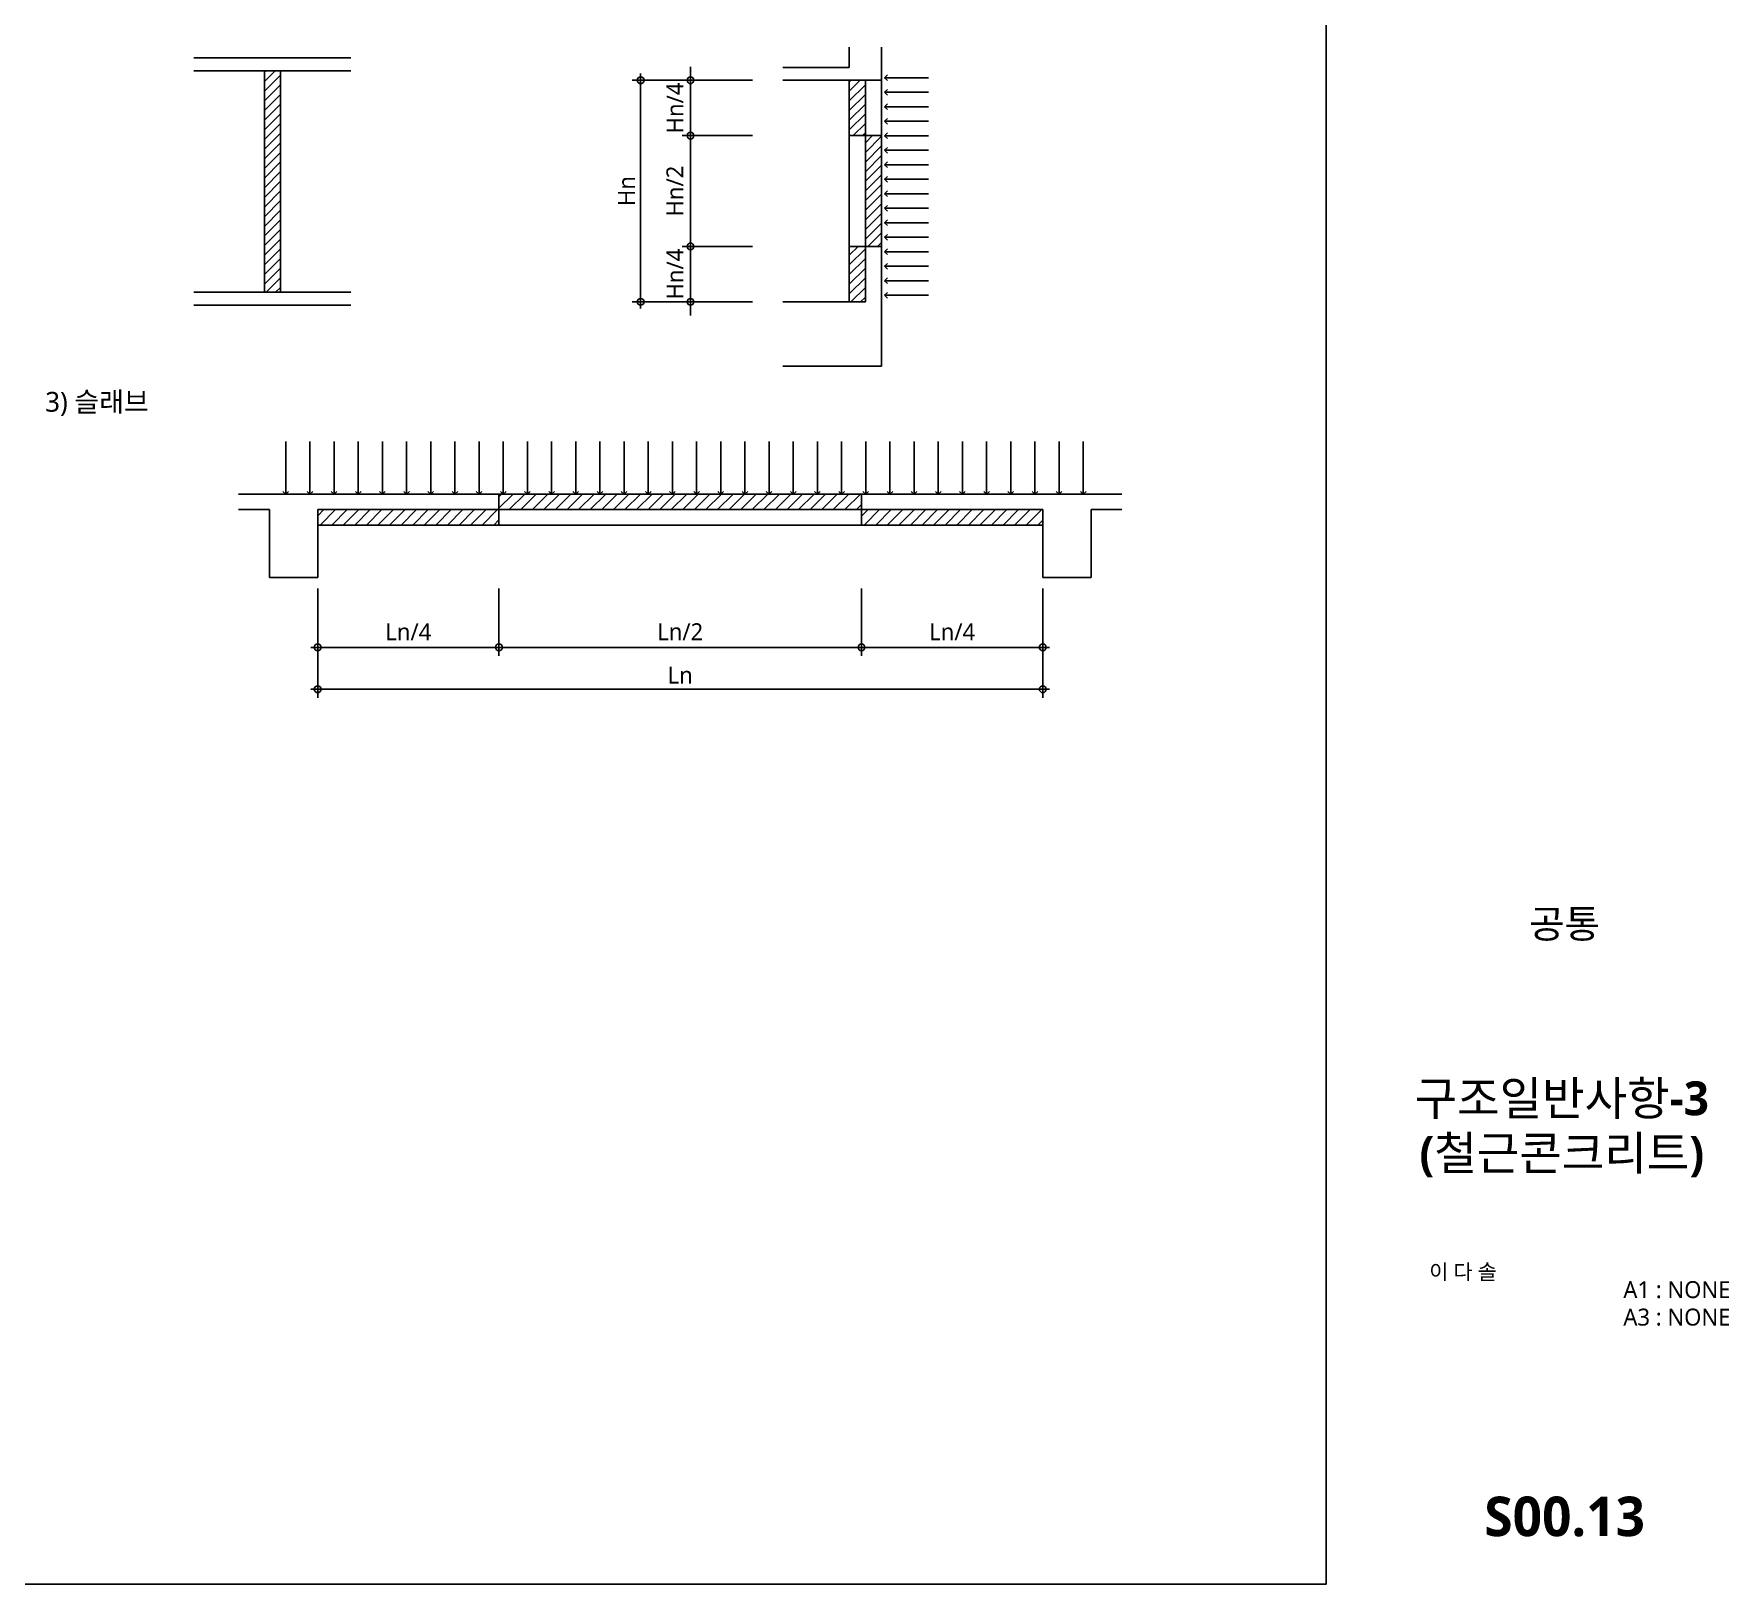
# Model space of a CAD drawing. Header units: millimetres. Extents: x 4573 to 501064, y -176100 to -4304.
# Drawn here: x 218722 to 248764, y -57300 to -29829 of the extents above; entities that cross this region are included whole.
import ezdxf
from ezdxf.enums import TextEntityAlignment as Align

# ---------------------------------------------------------------- set-up
doc = ezdxf.new("R2010")
doc.units = ezdxf.units.MM
doc.header["$LTSCALE"] = 800
doc.layers.get('Defpoints').update_dxf_attribs({"color": 147})
for name, color, linetype in [('COL', 2, 'Continuous'), ('DIM', 7, 'Continuous'), ('DIM1', 7, 'Continuous'), ('ELE4', 4, 'Continuous'), ('HAT-8', 8, 'Continuous'), ('SHT', 5, 'Continuous'), ('TEXT', 3, 'Continuous'), ('TITLE', 7, 'Continuous'), ('TXT1', 7, 'Continuous')]:
    doc.layers.add(name, color=color, linetype=linetype)
doc.styles.add('XR-SHEET-맑은고딕', font='malgun.ttf')
doc.styles.add('맑은고딕', font='malgun.ttf')
doc.styles.add('맑은고딕B', font='malgunbd.ttf')
doc.styles.add('스타일1', font='malgun.ttf')
doc.dimstyles.new('YJ-2', dxfattribs={"dimtxt": 50, "dimasz": 15, "dimexe": 50, "dimexo": 50, "dimgap": 20, "dimtad": 1, "dimdec": 0, "dimzin": 1, "dimdsep": 46, "dimtxsty": 'XR-SHEET-맑은고딕', "dimblk": 'ORIGIN2', "dimcen": 0, "dimclrd": 150, "dimclre": 150, "dimclrt": 2, "dimadec": 0, "dimazin": 0, "dimtfac": 1, "dimtdec": 0, "dimtix": 1, "dimtmove": 0, "dimatfit": 3, "dimldrblk": 'OPEN90', "dimfxl": 150, "dimtolj": 1, "dimtzin": 0, "dimarcsym": 0})
doc.dimstyles.new('중심치수-100', dxfattribs={"dimscale": 100, "dimtxt": 3, "dimasz": 1.2, "dimexe": 1.5, "dimexo": 2, "dimgap": 1, "dimtad": 1, "dimdec": 0, "dimrnd": 0.25, "dimzin": 0, "dimdsep": 46, "dimlunit": 6, "dimtxsty": 'XR-SHEET-맑은고딕', "dimblk": 'DIMDOT', "dimcen": 5, "dimclrd": 256, "dimclre": 256, "dimclrt": 3, "dimadec": 0, "dimazin": 0, "dimtfac": 1, "dimtdec": 0, "dimtix": 1, "dimtmove": 2, "dimatfit": 1, "dimldrblk": 'DIMDOT1', "dimfxl": 1, "dimtolj": 1, "dimtzin": 0, "dimarcsym": 0})

# ---------------------------------------------------------------- blocks, each defined once
blk = doc.blocks.new('DIMDOT')
at = {"layer": 'DIM'}
blk.add_line((1, 0), (-1, 0), dxfattribs=at)
blk.add_circle((0, 0), 0.5, dxfattribs=at)
blk = doc.blocks.new('*D12')
at = {"layer": 'Defpoints', "color": 0, "transparency": 16777216}
for p in [(229475, -30651), (231657, -30651), (231657, -34577)]:
    blk.add_point(p, dxfattribs=at)
at = {"layer": 'DIM1', "lineweight": -2, "transparency": 16777216}
for p, q in [((231457, -30651), (229325, -30651)), ((229475, -34457), (229475, -30771)), ((231457, -34577), (229325, -34577))]:
    blk.add_line(p, q, dxfattribs=at)
at = {"layer": 'DIM1', "lineweight": -2, "transparency": 16777216, "xscale": 120, "yscale": 120, "zscale": 120}
for p, rotation in [((229475, -30651), 90), ((229475, -34577), 270)]:
    blk.add_blockref('DIMDOT', p, dxfattribs=dict(at, rotation=rotation))
at = {"layer": 'DIM1', "color": 3, "transparency": 16777216, "insert": (229225, -32614), "char_height": 300, "attachment_point": 5, "rotation": 90, "style": 'XR-SHEET-맑은고딕'}
blk.add_mtext('\\A1;Hn', dxfattribs=at)
blk = doc.blocks.new('DIMDOT1')
h = blk.add_hatch(color=256)
edge = h.paths.add_edge_path()
edge.add_arc((0, 0), 0.5, 0, 360)
blk.add_line((-2, 0), (2, 0))
blk.add_circle((0, 0), 0.5)
blk = doc.blocks.new('*D13')
at = {"layer": 'Defpoints', "color": 0, "transparency": 16777216}
for p in [(230358, -33595), (231657, -33595), (231657, -34577)]:
    blk.add_point(p, dxfattribs=at)
at = {"layer": 'DIM1', "lineweight": -2, "transparency": 16777216}
for p, q in [((231457, -33595), (230208, -33595)), ((230358, -33475), (230358, -33355)), ((230358, -34577), (230358, -33595)), ((231457, -34577), (230208, -34577)), ((230358, -34697), (230358, -34817))]:
    blk.add_line(p, q, dxfattribs=at)
at = {"layer": 'DIM1', "lineweight": -2, "transparency": 16777216, "xscale": 120, "yscale": 120, "zscale": 120}
for p, rotation in [((230358, -33595), 270), ((230358, -34577), 90)]:
    blk.add_blockref('DIMDOT', p, dxfattribs=dict(at, rotation=rotation))
at = {"layer": 'DIM1', "color": 3, "transparency": 16777216, "insert": (230083, -34086), "char_height": 300, "attachment_point": 5, "rotation": 90, "style": 'XR-SHEET-맑은고딕'}
blk.add_mtext('\\A1;Hn/4', dxfattribs=at)
blk = doc.blocks.new('*D14')
at = {"layer": 'Defpoints', "color": 0, "transparency": 16777216}
for p in [(230358, -30651), (231657, -30651), (231657, -31632)]:
    blk.add_point(p, dxfattribs=at)
at = {"layer": 'DIM1', "lineweight": -2, "transparency": 16777216}
for p, q in [((230358, -30531), (230358, -30411)), ((231457, -30651), (230208, -30651)), ((230358, -31632), (230358, -30651)), ((231457, -31632), (230208, -31632)), ((230358, -31752), (230358, -31872))]:
    blk.add_line(p, q, dxfattribs=at)
at = {"layer": 'DIM1', "lineweight": -2, "transparency": 16777216, "xscale": 120, "yscale": 120, "zscale": 120}
for p, rotation in [((230358, -30651), 270), ((230358, -31632), 90)]:
    blk.add_blockref('DIMDOT', p, dxfattribs=dict(at, rotation=rotation))
at = {"layer": 'DIM1', "color": 3, "transparency": 16777216, "insert": (230083, -31142), "char_height": 300, "attachment_point": 5, "rotation": 90, "style": 'XR-SHEET-맑은고딕'}
blk.add_mtext('\\A1;Hn/4', dxfattribs=at)
blk = doc.blocks.new('*D15')
at = {"layer": 'Defpoints', "color": 0, "transparency": 16777216}
for p in [(231657, -31632), (230358, -33595), (231657, -33595)]:
    blk.add_point(p, dxfattribs=at)
at = {"layer": 'DIM1', "lineweight": -2, "transparency": 16777216}
for p, q in [((231457, -31632), (230208, -31632)), ((230358, -31752), (230358, -33475)), ((231457, -33595), (230208, -33595))]:
    blk.add_line(p, q, dxfattribs=at)
at = {"layer": 'DIM1', "lineweight": -2, "transparency": 16777216, "xscale": 120, "yscale": 120, "zscale": 120}
for p, rotation in [((230358, -31632), 90), ((230358, -33595), 270)]:
    blk.add_blockref('DIMDOT', p, dxfattribs=dict(at, rotation=rotation))
at = {"layer": 'DIM1', "color": 3, "transparency": 16777216, "insert": (230081, -32614), "char_height": 300, "attachment_point": 5, "rotation": 90, "style": 'XR-SHEET-맑은고딕'}
blk.add_mtext('\\A1;Hn/2', dxfattribs=at)
blk = doc.blocks.new('_Open90')
at = {"color": 0, "linetype": 'ByBlock', "lineweight": -2}
for p, q in [((0, 0), (-1, 0)), ((-0.5, 0.5), (0, 0)), ((0, 0), (-0.5, -0.5))]:
    blk.add_line(p, q, dxfattribs=at)
blk = doc.blocks.new('_Origin2')
at = {"color": 0, "linetype": 'ByBlock', "lineweight": -2}
blk.add_line((-0.5, 0), (-1, 0), dxfattribs=at)
for radius in [0.5, 0.25]:
    blk.add_circle((0, 0), radius, dxfattribs=at)
blk = doc.blocks.new('*D16')
at = {"layer": 'Defpoints', "color": 0, "transparency": 16777216}
for p in [(223751, -39460), (236601, -39460), (236601, -41443)]:
    blk.add_point(p, dxfattribs=at)
at = {"layer": 'DIM1', "lineweight": -2, "transparency": 16777216}
for p, q in [((223751, -39660), (223751, -41593)), ((236601, -39660), (236601, -41593)), ((223871, -41443), (236481, -41443))]:
    blk.add_line(p, q, dxfattribs=at)
at = {"layer": 'DIM1', "lineweight": -2, "transparency": 16777216, "xscale": 120, "yscale": 120, "zscale": 120, "rotation": 180}
blk.add_blockref('DIMDOT', (223751, -41443), dxfattribs=at)
at = {"layer": 'DIM1', "lineweight": -2, "transparency": 16777216, "xscale": 120, "yscale": 120, "zscale": 120}
blk.add_blockref('DIMDOT', (236601, -41443), dxfattribs=at)
at = {"layer": 'DIM1', "color": 3, "transparency": 16777216, "insert": (230176, -41193), "char_height": 300, "attachment_point": 5, "style": 'XR-SHEET-맑은고딕'}
blk.add_mtext('\\A1;Ln', dxfattribs=at)
blk = doc.blocks.new('*D17')
at = {"layer": 'Defpoints', "color": 0, "transparency": 16777216}
for p in [(223751, -39460), (226964, -39460), (226964, -40700)]:
    blk.add_point(p, dxfattribs=at)
at = {"layer": 'DIM1', "lineweight": -2, "transparency": 16777216}
for p, q in [((223751, -39660), (223751, -40850)), ((226964, -39660), (226964, -40850)), ((223871, -40700), (226844, -40700))]:
    blk.add_line(p, q, dxfattribs=at)
at = {"layer": 'DIM1', "lineweight": -2, "transparency": 16777216, "xscale": 120, "yscale": 120, "zscale": 120, "rotation": 180}
blk.add_blockref('DIMDOT', (223751, -40700), dxfattribs=at)
at = {"layer": 'DIM1', "lineweight": -2, "transparency": 16777216, "xscale": 120, "yscale": 120, "zscale": 120}
blk.add_blockref('DIMDOT', (226964, -40700), dxfattribs=at)
at = {"layer": 'DIM1', "color": 3, "transparency": 16777216, "insert": (225357, -40425), "char_height": 300, "attachment_point": 5, "style": 'XR-SHEET-맑은고딕'}
blk.add_mtext('\\A1;Ln/4', dxfattribs=at)
blk = doc.blocks.new('*D18')
at = {"layer": 'Defpoints', "color": 0, "transparency": 16777216}
for p in [(233389, -39460), (236601, -39460), (233389, -40700)]:
    blk.add_point(p, dxfattribs=at)
at = {"layer": 'DIM1', "lineweight": -2, "transparency": 16777216}
for p, q in [((233389, -39660), (233389, -40850)), ((236601, -39660), (236601, -40850)), ((236481, -40700), (233509, -40700))]:
    blk.add_line(p, q, dxfattribs=at)
at = {"layer": 'DIM1', "lineweight": -2, "transparency": 16777216, "xscale": 120, "yscale": 120, "zscale": 120, "rotation": 180}
blk.add_blockref('DIMDOT', (233389, -40700), dxfattribs=at)
at = {"layer": 'DIM1', "lineweight": -2, "transparency": 16777216, "xscale": 120, "yscale": 120, "zscale": 120}
blk.add_blockref('DIMDOT', (236601, -40700), dxfattribs=at)
at = {"layer": 'DIM1', "color": 3, "transparency": 16777216, "insert": (234995, -40425), "char_height": 300, "attachment_point": 5, "style": 'XR-SHEET-맑은고딕'}
blk.add_mtext('\\A1;Ln/4', dxfattribs=at)
blk = doc.blocks.new('*D19')
at = {"layer": 'Defpoints', "color": 0, "transparency": 16777216}
for p in [(226964, -39460), (233389, -39460), (233389, -40700)]:
    blk.add_point(p, dxfattribs=at)
at = {"layer": 'DIM1', "lineweight": -2, "transparency": 16777216}
for p, q in [((226964, -39660), (226964, -40850)), ((233389, -39660), (233389, -40850)), ((227084, -40700), (233269, -40700))]:
    blk.add_line(p, q, dxfattribs=at)
at = {"layer": 'DIM1', "lineweight": -2, "transparency": 16777216, "xscale": 120, "yscale": 120, "zscale": 120, "rotation": 180}
blk.add_blockref('DIMDOT', (226964, -40700), dxfattribs=at)
at = {"layer": 'DIM1', "lineweight": -2, "transparency": 16777216, "xscale": 120, "yscale": 120, "zscale": 120}
blk.add_blockref('DIMDOT', (233389, -40700), dxfattribs=at)
at = {"layer": 'DIM1', "color": 3, "transparency": 16777216, "insert": (230176, -40423), "char_height": 300, "attachment_point": 5, "style": 'XR-SHEET-맑은고딕'}
blk.add_mtext('\\A1;Ln/2', dxfattribs=at)
blk = doc.blocks.new('TITLE')
at = {"layer": 'TITLE', "style": '스타일1'}
for tag, height, p in [('동명칭', 6, (776.77, -457.26)), ('SCALE-A1', 3, (797.5, -522)), ('SCALE-A3', 3, (797.5, -527)), ('DATA', 3, (797.5, -540))]:
    blk.add_attdef(tag, text='', height=height, dxfattribs=at).set_placement(p, align=Align.MIDDLE)
for tag, height, p in [('TITLE1', 6, (776.5, -479.4)), ('TITLE4', 6, (776.5, -484.39)), ('TITLE2', 6, (776.5, -489)), ('TITLE5', 6, (776.5, -493.99)), ('TITLE3', 6, (776.5, -498.7)), ('NAME-1', 3, (760.16, -517.5)), ('NAME-2', 3, (760.16, -526.5)), ('A0.00', 7, (776.5, -561))]:
    blk.add_attdef(tag, text='', height=height, dxfattribs=at).set_placement(p, align=Align.MIDDLE_CENTER)

msp = doc.modelspace()

# ---------------------------------------------------------------- hatches: boundary and pattern name
at = {"layer": 'HAT-8', "linetype": 'Continuous'}
h = msp.add_hatch(dxfattribs=at)
h.set_pattern_fill('ANSI31', color=6, scale=38.073496, style=0)
h.set_pattern_definition([(45, (279709.47, -473131.42), (-85.477437, 85.477437), [])])
h.paths.add_polyline_path([(222806.6, -34407.5), (223092.1, -34407.5), (223092.1, -30481.2), (222806.6, -30481.2)])
h = msp.add_hatch(dxfattribs=at)
h.set_pattern_fill('ANSI31', color=6, scale=38.073496, style=0)
h.set_pattern_definition([(45, (278622.58, -473471.72), (-85.477437, 85.477437), [])])
h.paths.add_polyline_path([(233456.9, -30650.7), (233171.3, -30650.7), (233171.3, -31632.3), (233456.9, -31632.3)])
h.paths.add_polyline_path([(233456.9, -33595.5), (233742.4, -33595.5), (233742.4, -31632.3), (233456.9, -31632.3)])
h.paths.add_polyline_path([(233456.9, -33595.5), (233171.3, -33595.5), (233171.3, -34577.1), (233456.9, -34577.1)])
h = msp.add_hatch(dxfattribs=at)
h.set_pattern_fill('ANSI31', color=6, scale=45.688195, style=0)
h.set_pattern_definition([(45, (290320.89, -560160.5), (-102.572924, 102.572924), [])])
h.paths.add_polyline_path([(226963.7, -38534.3), (226963.7, -38260.1), (223751.2, -38260.1), (223751.2, -38534.3)])
h.paths.add_polyline_path([(233388.6, -38260.1), (233388.6, -37986), (226963.7, -37986), (226963.7, -38260.1)])
h.paths.add_polyline_path([(236601, -38534.3), (236601, -38260.1), (233388.6, -38260.1), (233388.6, -38534.3)])

# ---------------------------------------------------------------- linework, layer by layer
at = {"layer": 'COL'}
for p, q in [((221556, -30252.8), (224341.2, -30252.8)), ((233171.3, -30064.9), (233171.3, -30422.3)), ((233742.4, -30064.9), (233742.4, -35719.3)), ((221556, -30481.2), (224341.2, -30481.2)), ((222806.6, -30481.2), (222806.6, -34407.5)), ((223092.1, -30481.2), (223092.1, -34407.5)), ((231992, -30422.3), (233171.3, -30422.3)), ((231992, -30650.7), (233742.4, -30650.7)), ((233171.3, -30650.7), (233171.3, -34577.1)), ((233456.9, -30650.7), (233456.9, -34577.1)), ((233171.3, -31632.3), (233742.4, -31632.3)), ((233171.3, -33595.5), (233742.4, -33595.5)), ((221556, -34407.5), (224341.2, -34407.5)), ((221556, -34636), (224341.2, -34636)), ((231992, -34577.1), (233456.9, -34577.1)), ((231992, -35719.3), (233742.4, -35719.3)), ((222350.1, -37986), (238002.2, -37986)), ((226963.7, -37986), (226963.7, -38534.3)), ((233388.6, -37986), (233388.6, -38534.3)), ((222350.1, -38260.1), (222894.6, -38260.1)), ((222894.6, -38260.1), (222894.6, -39459.5)), ((223751.2, -38260.1), (236601, -38260.1)), ((223751.2, -38260.1), (223751.2, -39459.5)), ((236601, -38260.1), (236601, -39459.5)), ((237457.7, -38260.1), (238002.2, -38260.1)), ((237457.7, -38260.1), (237457.7, -39459.5)), ((223751.2, -38534.3), (236601, -38534.3)), ((222894.6, -39459.5), (223751.2, -39459.5)), ((237457.7, -39459.5), (236601, -39459.5))]:
    msp.add_line(p, q, dxfattribs=at)
at = {"layer": 'ELE4'}
msp.add_lwpolyline([(172850, -57300), (241624.3, -57300), (241624.3, -6000), (172850, -6000)], close=True, dxfattribs=at)

# ---------------------------------------------------------------- block references
at = {"layer": 'TEXT'}
ref = msp.add_blockref('TITLE', (168200, -59400), dxfattribs=dict(at, xscale=100, yscale=100, zscale=100))
ref.add_attrib('TITLE2', '구조일반사항-3', dxfattribs={"layer": 'SHT', "color": 4, "height": 600, "style": '맑은고딕B'}).set_placement((245800, -48691.4), align=Align.MIDDLE_CENTER)
ref.add_attrib('TITLE3', '(철근콘크리트)', dxfattribs={"layer": 'SHT', "color": 4, "height": 600, "style": '맑은고딕B'}).set_placement((245800, -49661.8), align=Align.MIDDLE_CENTER)
ref.add_attrib('NAME-1', '이 다 솔', dxfattribs={"color": 3, "height": 270, "style": '맑은고딕'}).set_placement((243450, -51766.7), align=Align.MIDDLE_LEFT)
ref.add_attrib('SCALE-A1', 'A1 : NONE', dxfattribs={"layer": 'SHT', "color": 3, "height": 300, "style": '맑은고딕'}).set_placement((247839.1, -52082.8), align=Align.MIDDLE)
ref.add_attrib('SCALE-A3', 'A3 : NONE', dxfattribs={"layer": 'SHT', "color": 3, "height": 300, "style": '맑은고딕'}).set_placement((247839.1, -52569.2), align=Align.MIDDLE)
ref.add_attrib('A0.00', 'S00.13', dxfattribs={"layer": 'SHT', "color": 4, "height": 700, "style": '맑은고딕B'}).set_placement((245850, -56100), align=Align.MIDDLE_CENTER)

# ---------------------------------------------------------------- texts
at = {"layer": 'TEXT', "style": 'XR-SHEET-맑은고딕'}
msp.add_text('3) 슬래브', height=350, dxfattribs=at).set_placement((218923.8, -36524))
at = {"layer": 'TEXT', "style": '맑은고딕B'}
msp.add_text('공통', height=500, dxfattribs=at).set_placement((245849.2, -45600), align=Align.MIDDLE_CENTER)

# ---------------------------------------------------------------- dimensions: what is measured, and where the dimension line sits
at = {"layer": 'DIM1'}
for base, p1, p2, text, picture, middle in [((229474.6, -30650.7), (231657.2, -34577.1), (231657.2, -30650.7), 'Hn', '*D12', (229224.6, -32613.9)), ((230357.9, -30650.7), (231657.2, -31632.3), (231657.2, -30650.7), 'Hn/4', '*D14', (230083, -31141.5)), ((230357.9, -33595.5), (231657.2, -31632.3), (231657.2, -33595.5), 'Hn/2', '*D15', (230080.6, -32613.9)), ((230357.9, -33595.5), (231657.2, -34577.1), (231657.2, -33595.5), 'Hn/4', '*D13', (230083, -34086.3))]:
    dim = msp.add_linear_dim(base=base, p1=p1, p2=p2, angle=90, text=text, dimstyle='중심치수-100', dxfattribs=at)
    dim.commit()
    dim.dimension.update_dxf_attribs({"geometry": picture, "text_midpoint": middle})
for base, p1, p2, text, picture, middle in [((236601, -41442.8), (223751.2, -39460.3), (236601, -39460.3), 'Ln', '*D16', (230176.1, -41192.8)), ((226963.7, -40700.3), (223751.2, -39460.3), (226963.7, -39460.3), 'Ln/4', '*D17', (225357.5, -40425.5)), ((233388.6, -40700.3), (226963.7, -39460.3), (233388.6, -39460.3), 'Ln/2', '*D19', (230176.1, -40423)), ((233388.6, -40700.3), (236601, -39460.3), (233388.6, -39460.3), 'Ln/4', '*D18', (234994.8, -40425.5))]:
    dim = msp.add_linear_dim(base=base, p1=p1, p2=p2, text=text, dimstyle='중심치수-100', dxfattribs=at)
    dim.commit()
    dim.dimension.update_dxf_attribs({"geometry": picture, "text_midpoint": middle})

# ---------------------------------------------------------------- leaders
at = {"layer": 'TXT1', "linetype": 'Continuous'}
for points in [[(233797.1, -30606.4), (234574.3, -30606.4)], [(233797.1, -30863.4), (234574.3, -30863.4)], [(233797.1, -31120.4), (234574.3, -31120.4)], [(233797.1, -31377.4), (234574.3, -31377.4)], [(233797.1, -31634.4), (234574.3, -31634.4)], [(233797.1, -31891.4), (234574.3, -31891.4)], [(233797.1, -32148.4), (234574.3, -32148.4)], [(233797.1, -32405.4), (234574.3, -32405.4)], [(233797.1, -32662.4), (234574.3, -32662.4)], [(233797.1, -32919.4), (234574.3, -32919.4)], [(233797.1, -33176.4), (234574.3, -33176.4)], [(233797.1, -33433.4), (234574.3, -33433.4)], [(233797.1, -33690.4), (234574.3, -33690.4)], [(233797.1, -33947.4), (234574.3, -33947.4)], [(233797.1, -34204.4), (234574.3, -34204.4)], [(233797.1, -34461.4), (234574.3, -34461.4)], [(223185.1, -37986.1), (223185.1, -37053.5)], [(223613.5, -37986.1), (223613.5, -37053.5)], [(224041.8, -37986.1), (224041.8, -37053.5)], [(224470.1, -37986.1), (224470.1, -37053.5)], [(224898.5, -37986.1), (224898.5, -37053.5)], [(225326.8, -37986.1), (225326.8, -37053.5)], [(225755.1, -37986.1), (225755.1, -37053.5)], [(226183.4, -37986.1), (226183.4, -37053.5)], [(226611.8, -37986.1), (226611.8, -37053.5)], [(227040.1, -37986.1), (227040.1, -37053.5)], [(227468.4, -37986.1), (227468.4, -37053.5)], [(227896.7, -37986.1), (227896.7, -37053.5)], [(228325.1, -37986.1), (228325.1, -37053.5)], [(228753.4, -37986.1), (228753.4, -37053.5)], [(229181.7, -37986.1), (229181.7, -37053.5)], [(229610, -37986.1), (229610, -37053.5)], [(230038.4, -37986.1), (230038.4, -37053.5)], [(230466.7, -37986.1), (230466.7, -37053.5)], [(230895, -37986.1), (230895, -37053.5)], [(231323.4, -37986.1), (231323.4, -37053.5)], [(231751.7, -37986.1), (231751.7, -37053.5)], [(232180, -37986.1), (232180, -37053.5)], [(232608.3, -37986.1), (232608.3, -37053.5)], [(233036.7, -37986.1), (233036.7, -37053.5)], [(233465, -37986.1), (233465, -37053.5)], [(233893.3, -37986.1), (233893.3, -37053.5)], [(234321.6, -37986.1), (234321.6, -37053.5)], [(234750, -37986.1), (234750, -37053.5)], [(235178.3, -37986.1), (235178.3, -37053.5)], [(235606.6, -37986.1), (235606.6, -37053.5)], [(236034.9, -37986.1), (236034.9, -37053.5)], [(236463.3, -37986.1), (236463.3, -37053.5)], [(236891.6, -37986.1), (236891.6, -37053.5)], [(237319.9, -37986.1), (237319.9, -37053.5)]]:
    msp.add_leader(points, dimstyle='YJ-2', override={"dimasz": 100, "dimtad": 0, "dimclrd": 4}, dxfattribs=at)

doc.saveas('drawing.dxf')
